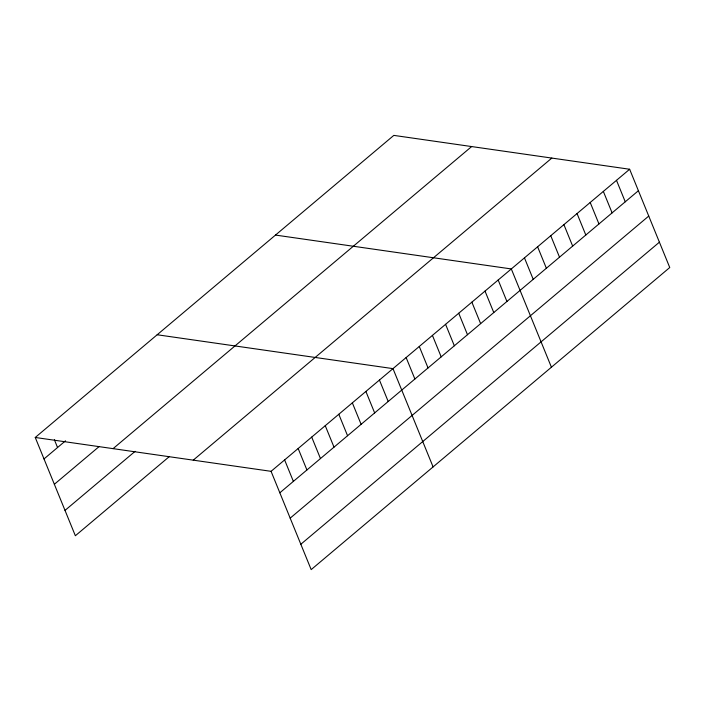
<?xml version="1.0" encoding="UTF-8"?>
<svg xmlns="http://www.w3.org/2000/svg" width="705" height="705" viewBox="0 0 705 705"><rect width="100%" height="100%" fill="white"/><g stroke="black" fill="none" stroke-linecap="round" stroke-linejoin="round"><path stroke-width="1.06" d="M35.25 437.47L393.822 135.386L629.644 169.253L669.75 267.53L311.178 569.614L271.072 471.328L35.25 437.47L75.356 535.747L169.385 456.532M44.01 458.937L65.521 440.81M54.355 484.282L98.973 446.688M113.073 448.644L471.645 146.561M65.01 510.402L135.131 451.323M193.249 460.153L551.821 158.079M271.072 471.328L629.644 169.253M279.832 492.795L638.404 190.72M290.178 518.149L648.75 216.065M300.832 544.26L659.404 242.185M275.496 235.073L511.31 268.94L551.425 367.217M157.162 334.76L392.985 368.627L433.09 466.904M616.496 180.33L625.256 201.797M603.348 191.407L612.107 212.875M590.2 202.485L598.959 223.952M577.051 213.562L585.811 235.021M563.903 224.631L572.663 246.098M550.755 235.708L559.514 257.175M537.607 246.785L546.366 268.252M524.458 257.863L533.218 279.33M498.171 280.017L506.93 301.484M485.022 291.094L493.782 312.562M471.874 302.172L480.634 323.63M458.726 313.24L467.486 334.708M445.578 324.318L454.337 345.785M432.429 335.395L441.189 356.862M419.281 346.472L428.041 367.939M406.133 357.55L414.892 379.017M379.44 380.039L388.199 401.506M365.895 391.451L374.655 412.918M352.35 402.863L361.11 424.331M338.805 414.276L347.565 435.734M325.252 425.688L334.011 447.146M311.707 437.1L320.467 458.558M298.162 448.512L306.922 469.971M284.617 459.916L293.377 481.383M54.373 439.717L57.554 447.525"/></g></svg>
